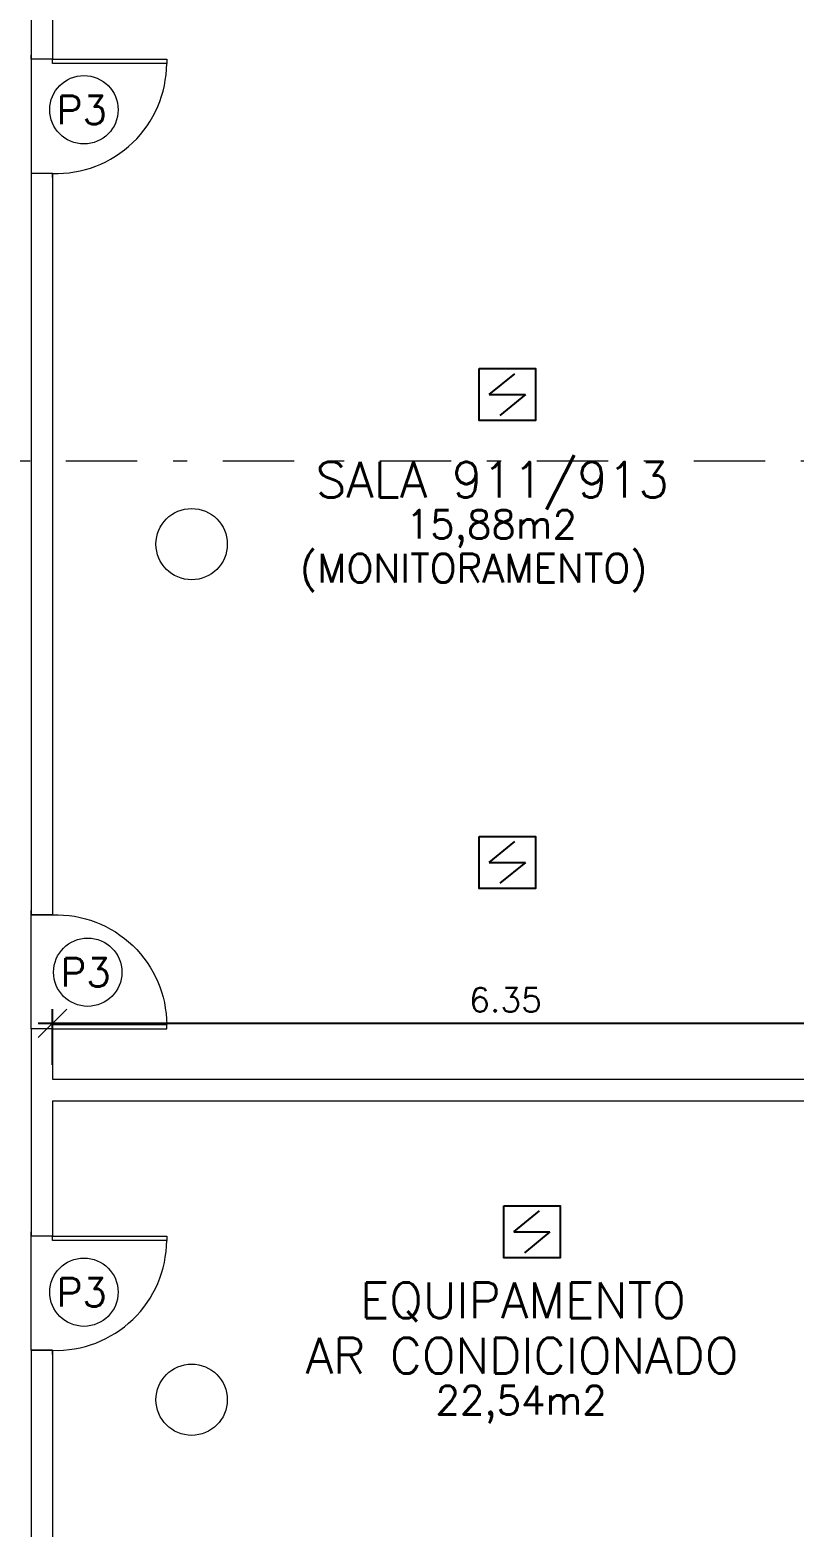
# Model space of a CAD drawing. Header units: millimetres. Extents: x 521 to 1055, y 261 to 520.
# Drawn here: x 710.12 to 715.47, y 404.35 to 414.85 of the extents above; entities that cross this region are included whole.
import ezdxf
from ezdxf.enums import TextEntityAlignment as Align

# ---------------------------------------------------------------- set-up
doc = ezdxf.new("R2010")
doc.units = ezdxf.units.MM
doc.linetypes.add('CONTINU', pattern=[0])
doc.linetypes.add('DASHDOTX2', pattern=[2, 1, -0.5, 0, -0.5])
doc.layers.add('0.1', color=8, linetype='Continuous', lineweight=13)
doc.layers.add('ppci', color=8, linetype='Continuous')
doc.styles.add('80X50', font='romans.shx')
doc.styles.add('ROMANS', font='romans')
doc.styles.get("Standard").update_dxf_attribs({"font": 'romans.shx'})
doc.dimstyles.new('Fares Eng - 50', dxfattribs={"dimscale": 2, "dimtxt": 0.085, "dimasz": 0.1, "dimexe": 0.05, "dimexo": 0.05, "dimgap": 0.04, "dimtad": 1, "dimzin": 4, "dimdsep": 46, "dimtxsty": 'ROMANS', "dimblk1": 'OBLIQUE', "dimblk2": 'OBLIQUE', "dimsah": 1, "dimcen": 0.05, "dimdle": 0.05, "dimclrd": 8, "dimclre": 8, "dimclrt": 8, "dimaunit": 1, "dimadec": 0, "dimazin": 0, "dimtfac": 1, "dimtix": 1, "dimtmove": 2, "dimatfit": 0, "dimldrblk": 'OPEN90', "dimfxl": 1, "dimtolj": 1, "dimtzin": 0, "dimarcsym": 0})

# ---------------------------------------------------------------- blocks, each defined once
blk = doc.blocks.new('P80')
for points in [[(0, 0.86), (0, 0.83), (0.15, 0.83), (0.15, 0.86)], [(0, 0), (0, 0.03), (0.15, 0.03), (0.15, 0)]]:
    blk.add_lwpolyline(points)
blk.add_lwpolyline([(-0.8, 0.06), (0, 0.06), (0, 0.03), (-0.8, 0.03)], close=True)
at = {"color": 8}
blk.add_arc((-0.025, 0.056), 0.775, 88.1408, 179.6698, dxfattribs=at)
blk = doc.blocks.new('ÁREA')
for p in [(0.00005, 0.003762), (0, 0)]:
    blk.add_attdef('COMPARTIMENTO', text='', height=0.0025).set_placement(p, align=Align.CENTER)
at = {"color": 1}
for p in [(-0.00005, -0.003762), (-0.000099, -0.007523)]:
    blk.add_attdef('ÁREA', text='', height=0.002, dxfattribs=at).set_placement(p, align=Align.CENTER)
blk = doc.blocks.new('_OBLIQUE')
at = {"color": 0, "linetype": 'ByBlock'}
blk.add_line((-0.5, -0.5), (0.5, 0.5), dxfattribs=at)
blk = doc.blocks.new('*D641')
at = {"layer": '0.1', "color": 8, "linetype": 'CONTINU', "lineweight": -2, "transparency": 16777216}
for p, q in [((709.406, 421.846), (709.406, 403.546)), ((710.026, 421.746), (709.306, 421.746)), ((710.026, 403.646), (709.306, 403.646))]:
    blk.add_line(p, q, dxfattribs=at)
at = {"layer": 'DEFPOINTS', "color": 0, "linetype": 'CONTINU', "lineweight": -2, "transparency": 16777216}
for p in [(710.126, 421.746), (709.406, 403.646), (710.126, 403.646)]:
    blk.add_point(p, dxfattribs=at)
at = {"layer": '0.1', "color": 8, "linetype": 'CONTINU', "lineweight": -2, "transparency": 16777216, "xscale": 0.2, "yscale": 0.2, "zscale": 0.2}
for p, rotation in [((709.406, 421.746), 90), ((709.406, 403.646), 270)]:
    blk.add_blockref('_OBLIQUE', p, dxfattribs=dict(at, rotation=rotation))
at = {"layer": '0.1', "color": 8, "linetype": 'CONTINU', "transparency": 16777216, "insert": (709.241, 412.696), "char_height": 0.17, "attachment_point": 5, "rotation": 90, "style": 'ROMANS'}
blk.add_mtext('\\A1;18.10', dxfattribs=at)
blk = doc.blocks.new('_Open90')
at = {"color": 0, "linetype": 'ByBlock', "lineweight": -2}
for p, q in [((0, 0), (-1, 0)), ((-0.5, 0.5), (0, 0)), ((0, 0), (-0.5, -0.5))]:
    blk.add_line(p, q, dxfattribs=at)
blk = doc.blocks.new('*D3197')
at = {"layer": '0.1', "color": 8, "linetype": 'CONTINU', "lineweight": -2, "transparency": 16777216}
for p, q in [((710.276, 407.594), (710.276, 407.986)), ((716.626, 407.594), (716.626, 407.986)), ((716.726, 407.886), (710.176, 407.886))]:
    blk.add_line(p, q, dxfattribs=at)
at = {"layer": 'DEFPOINTS', "color": 0, "linetype": 'CONTINU', "lineweight": -2, "transparency": 16777216}
for p in [(710.276, 407.886), (710.276, 407.494), (716.626, 407.494)]:
    blk.add_point(p, dxfattribs=at)
at = {"layer": '0.1', "color": 8, "linetype": 'CONTINU', "lineweight": -2, "transparency": 16777216, "xscale": 0.2, "yscale": 0.2, "zscale": 0.2, "rotation": 180}
blk.add_blockref('_OBLIQUE', (710.276, 407.886), dxfattribs=at)
at = {"layer": '0.1', "color": 8, "linetype": 'CONTINU', "lineweight": -2, "transparency": 16777216, "xscale": 0.2, "yscale": 0.2, "zscale": 0.2}
blk.add_blockref('_OBLIQUE', (716.626, 407.886), dxfattribs=at)
at = {"layer": '0.1', "color": 8, "linetype": 'CONTINU', "lineweight": -2, "transparency": 16777216, "insert": (713.451, 408.051), "char_height": 0.17, "attachment_point": 5, "style": 'ROMANS'}
blk.add_mtext('\\A1;6.35', dxfattribs=at)

msp = doc.modelspace()

# ---------------------------------------------------------------- linework, layer by layer
at = {"layer": '0.1', "color": 7}
for p, q in [((710.12637, 418.74649), (710.12637, 414.64649)), ((710.27637, 418.74649), (710.27637, 414.64649)), ((710.27637, 414.64649), (710.12637, 414.64649)), ((710.27637, 413.84649), (710.12637, 413.84649)), ((710.12637, 413.84649), (710.12637, 408.64649)), ((710.27637, 413.84649), (710.27637, 408.64649)), ((710.12637, 408.64649), (710.27637, 408.64649)), ((710.27637, 407.84649), (710.12637, 407.84649)), ((710.12637, 407.84649), (710.12637, 406.39357)), ((710.27637, 407.84649), (710.27637, 407.49357)), ((710.27637, 407.49357), (716.62637, 407.49357)), ((710.27637, 407.34357), (716.62637, 407.34357)), ((710.27637, 407.34357), (710.27637, 406.39357)), ((710.27637, 406.39357), (710.12637, 406.39357)), ((710.12637, 405.59357), (710.27637, 405.59357)), ((710.12637, 405.59357), (710.12637, 403.64649)), ((710.27637, 405.59357), (710.27637, 403.79357))]:
    msp.add_line(p, q, dxfattribs=at)
at = {"layer": '0.1', "color": 8, "linetype": 'CONTINU'}
for p, q in [((710.12637, 414.64649), (710.12637, 413.84649)), ((710.12637, 407.84649), (710.12637, 408.64649)), ((710.12637, 405.59357), (710.12637, 406.39357))]:
    msp.add_line(p, q, dxfattribs=at)
at = {"layer": '0.1', "color": 8, "linetype": 'DASHDOTX2', "ltscale": 0.5}
msp.add_line((700.47069, 411.83162), (720.94573, 411.83162), dxfattribs=at)
at = {"layer": '0.1', "color": 8}
for centre in [(710.49673, 414.29282), (710.52309, 408.24479), (710.49651, 406.00074)]:
    msp.add_circle(centre, 0.23964, dxfattribs=at)
at = {"layer": '0.1', "color": 7}
for centre in [(711.25137, 411.24649), (711.25137, 405.24649)]:
    msp.add_circle(centre, 0.25, dxfattribs=at)
at = {"layer": 'ppci', "color": 10, "linetype": 'Continuous'}
for p, q in [((713.33699, 412.29505), (713.51562, 412.44136)), ((713.33699, 412.29505), (713.5903, 412.29505)), ((713.5903, 412.29505), (713.41167, 412.14874)), ((713.33699, 409.01489), (713.51562, 409.1612)), ((713.33699, 409.01489), (713.5903, 409.01489)), ((713.5903, 409.01489), (713.41167, 408.86857)), ((713.50911, 406.42384), (713.68774, 406.57016)), ((713.50911, 406.42384), (713.76242, 406.42384)), ((713.76242, 406.42384), (713.58379, 406.27753))]:
    msp.add_line(p, q, dxfattribs=at)
for points in [[(713.26575, 412.47726), (713.66155, 412.47726), (713.66155, 412.11284), (713.26575, 412.11284)], [(713.26575, 409.19709), (713.66155, 409.19709), (713.66155, 408.83268), (713.26575, 408.83268)], [(713.43787, 406.60605), (713.83367, 406.60605), (713.83367, 406.24163), (713.43787, 406.24163)]]:
    msp.add_lwpolyline(points, close=True, dxfattribs=at)

# ---------------------------------------------------------------- block references
at = {"layer": '0.1', "color": 8, "rotation": 180}
for p in [(710.27637, 414.67649), (710.27637, 406.42357)]:
    msp.add_blockref('P80', p, dxfattribs=at)
at = {"layer": '0.1', "color": 8}
ref = msp.add_blockref('ÁREA', (713.3582, 411.57298), dxfattribs=dict(at, xscale=133.3333333333333, yscale=133.3333333333333, zscale=133.3333333333333))
ref.add_attrib('COMPARTIMENTO', 'SALA 911/913', dxfattribs={"layer": '0', "color": 3, "height": 0.25}).set_placement((713.3582, 411.57298), align=Align.CENTER)
ref.add_attrib('ÁREA', '15,88m2', dxfattribs={"layer": '0', "color": 1, "height": 0.2}).set_placement((713.35156, 411.28503), align=Align.CENTER)
at = {"layer": '0.1', "color": 8, "xscale": -1}
msp.add_blockref('P80', (710.27637, 407.81649), dxfattribs=at)
at = {"layer": '0.1', "color": 8}
ref = msp.add_blockref('ÁREA', (713.56651, 405.43114), dxfattribs=dict(at, xscale=133.3333333333333, yscale=133.3333333333333, zscale=133.3333333333333))
ref.add_attrib('COMPARTIMENTO', 'AR CONDICIONADO', dxfattribs={"layer": '0', "color": 3, "height": 0.25}).set_placement((713.56651, 405.43114), align=Align.CENTER)
ref.add_attrib('ÁREA', '22,54m2', dxfattribs={"layer": '0', "color": 1, "height": 0.2}).set_placement((713.55988, 405.14318), align=Align.CENTER)
ref.add_attrib('COMPARTIMENTO', 'EQUIPAMENTO', dxfattribs={"layer": '0', "color": 3, "height": 0.25}).set_placement((713.57314, 405.81936), align=Align.CENTER)

# ---------------------------------------------------------------- texts
for p in [(710.30612, 414.19131), (710.33248, 408.14328), (710.3059, 405.89923)]:
    msp.add_text('P3', height=0.2, dxfattribs=at).set_placement(p)
at = {"layer": '0.1', "color": 8, "style": '80X50'}
msp.add_text('(MONITORAMENTO)', height=0.2, dxfattribs=at).set_placement((712.01087, 410.97811))

# ---------------------------------------------------------------- dimensions: what is measured, and where the dimension line sits
at = {"layer": '0.1', "color": 8, "linetype": 'CONTINU'}
dim = msp.add_linear_dim(base=(709.4064, 403.64649), p1=(710.12637, 421.74649), p2=(710.12637, 403.64649), angle=90, dimstyle='Fares Eng - 50', dxfattribs=at)
dim.commit()
dim.dimension.update_dxf_attribs({"geometry": '*D641', "text_midpoint": (709.2414, 412.69649)})
at = {"layer": '0.1', "color": 8, "linetype": 'CONTINU', "lineweight": -2}
dim = msp.add_linear_dim(base=(710.27637, 407.88612), p1=(716.62637, 407.49357), p2=(710.27637, 407.49357), dimstyle='Fares Eng - 50', dxfattribs=at)
dim.commit()
dim.dimension.update_dxf_attribs({"geometry": '*D3197', "text_midpoint": (713.45137, 408.05112)})

doc.saveas('drawing.dxf')
